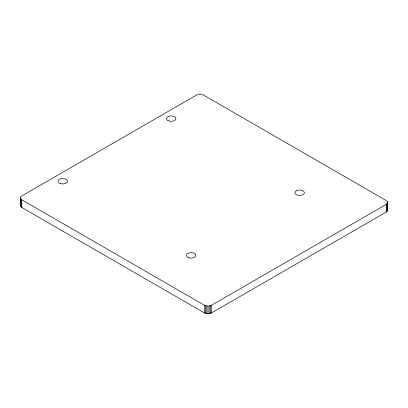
<?xml version="1.0" encoding="UTF-8"?>
<svg xmlns="http://www.w3.org/2000/svg" width="408" height="408" viewBox="0 0 408 408"><rect width="100%" height="100%" fill="white"/><g stroke="black" fill="none" stroke-linecap="round" stroke-linejoin="round"><path stroke-width="0.61" d="M20.4 197.865L21.027 196.508L21.777 195.947L196.692 94.957L200.017 94.166L203.337 94.957L386.223 200.547L387.442 201.766L387.6 202.465L387.6 210.135L386.973 211.492L386.223 212.053L211.308 313.043L207.983 313.834L204.663 313.043L21.777 207.453C18.584 205.474 21.344 200.756 20.4 197.865L20.558 198.563L21.777 199.782L204.663 305.373L207.983 306.163L211.308 305.373L386.223 204.382L386.973 203.821L387.6 202.465M20.4 205.535L20.558 204.831M387.442 209.437L387.6 210.135M387.442 201.766L387.442 210.839M386.973 203.821L386.973 211.492M386.223 204.382L386.223 212.053M211.308 305.373L211.308 313.043M210.334 305.801L210.334 313.471M209.202 306.071L209.202 313.742M207.983 306.163L207.983 313.834M206.769 306.071L206.769 313.742M205.637 305.801L205.637 313.471M204.663 305.373L204.663 313.043M21.777 199.782L21.777 207.453M21.027 199.221L21.027 206.892M20.558 197.161L20.558 206.234M296.907 190.551L296.014 191.036A4.697 2.713 0 0 0 295.841 194.335L296.682 194.851A4.697 2.713 0 0 0 303.017 194.641A4.697 2.713 0 0 0 303.21 190.98A4.697 2.713 0 0 0 296.907 190.551M188.807 257.739A4.702 2.718 0 0 0 195.86 255.388A4.702 2.718 0 0 0 188.807 253.036A4.702 2.718 0 0 0 188.807 257.739M167.907 120.523A4.697 2.713 0 0 0 175.766 119.309A4.697 2.713 0 0 0 170.014 115.989A4.697 2.713 0 0 0 167.907 120.523M60.389 183.595A4.697 2.713 0 0 0 67.432 181.244A4.697 2.713 0 0 0 60.389 178.898A4.697 2.713 0 0 0 60.389 183.595"/></g></svg>
